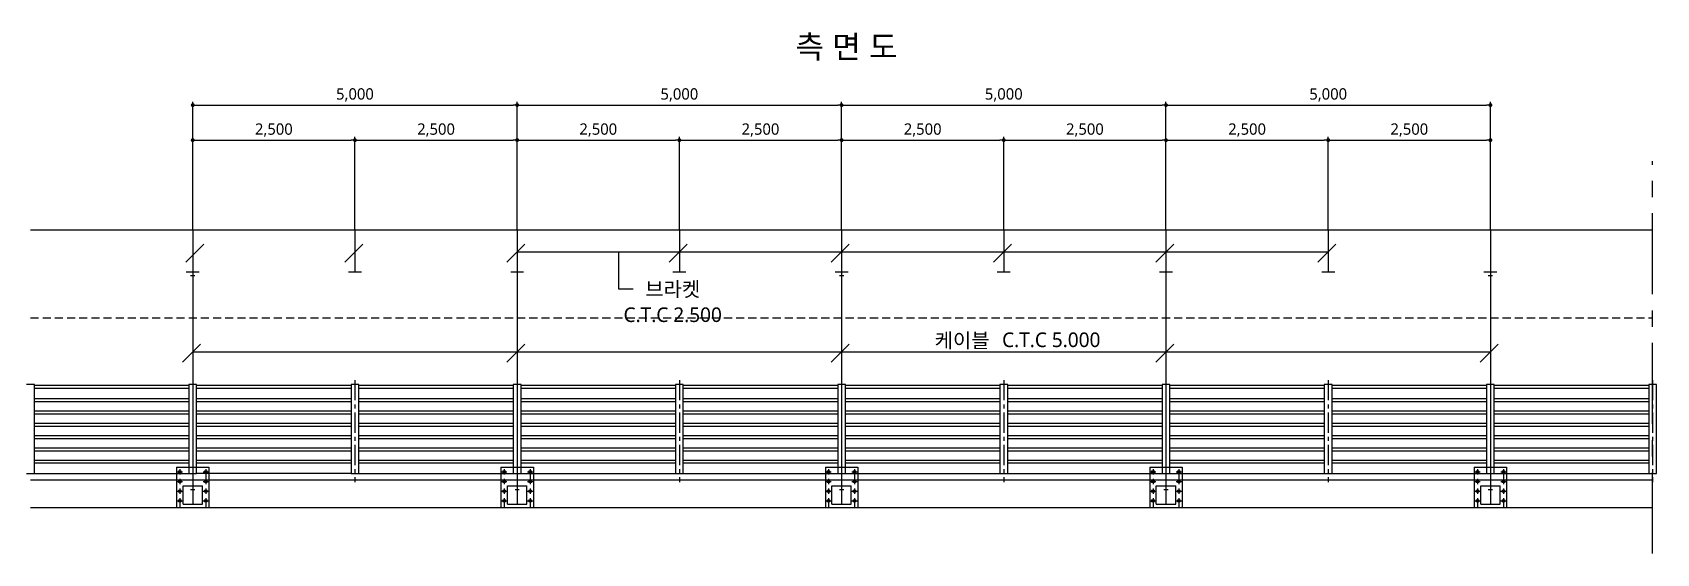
# Model space of a CAD drawing. Header units: metres. Extents: x 185094 to 267743, y 19941 to 53123.
# Drawn here: x 227168 to 252198, y 35280 to 43321 of the extents above; entities that cross this region are included whole.
import ezdxf
from ezdxf.enums import TextEntityAlignment as Align

# ---------------------------------------------------------------- set-up
doc = ezdxf.new("R2010")
doc.units = ezdxf.units.M
doc.header["$LTSCALE"] = 500
doc.linetypes.add('CENTER', pattern=[2, 1.25, -0.25, 0.25, -0.25])
doc.linetypes.add('HIDDEN', pattern=[0.375, 0.25, -0.125])
doc.layers.get('Defpoints').update_dxf_attribs({"color": 150})
for name, color, linetype in [('CS-DIML', 1, 'Continuous'), ('CS-LIN3', 2, 'Continuous'), ('CS-STEL-MAJR', 3, 'Continuous'), ('CS-STEL-MINR', 2, 'HIDDEN'), ('CZ-TEX1', 6, 'Continuous'), ('CZ-TEX2', 7, 'Continuous'), ('DEFAULT', 7, 'Continuous')]:
    doc.layers.add(name, color=color, linetype=linetype)
doc.styles.add('CZ-TEXT1', font='H2GTRE_0.TTF')
doc.styles.add('CZ-TEXT2', font='malgun_0.ttf')
doc.dimstyles.new('일반도면_100', dxfattribs={"dimscale": 120, "dimtxt": 3.5, "dimasz": 1.2, "dimexe": 1, "dimexo": 0, "dimgap": 1, "dimtad": 1, "dimdec": 0, "dimzin": 0, "dimlunit": 6, "dimtxsty": 'CZ-TEXT2', "dimblk1": 'DOT', "dimblk2": 'DOT', "dimsah": 1, "dimcen": 0.09, "dimclrd": 1, "dimclre": 1, "dimclrt": 7, "dimadec": 0, "dimazin": 0, "dimtfac": 0.072, "dimtdec": 0, "dimtix": 1, "dimtmove": 2, "dimatfit": 2, "dimldrblk": 'DOT', "dimfxl": 0, "dimtolj": 1, "dimtzin": 0, "dimarcsym": 0})

# ---------------------------------------------------------------- blocks, each defined once
blk = doc.blocks.new('_Dot')
at = {"color": 0, "linetype": 'ByBlock', "lineweight": -2}
blk.add_line((-0.5, 0), (-1, 0), dxfattribs=at)
at = {"color": 0, "linetype": 'ByBlock', "const_width": 0.5}
blk.add_lwpolyline([(-0.25, 0, 1), (0.25, 0, 1)], format="xyb", close=True, dxfattribs=at)
blk = doc.blocks.new('*D242')
at = {"layer": 'CS-DIML', "color": 1, "lineweight": -2, "transparency": 16777216}
for p, q in [((229638, 40274), (229638, 41709)), ((229698, 41659), (232078, 41659)), ((232138, 40274), (232138, 41709))]:
    blk.add_line(p, q, dxfattribs=at)
at = {"layer": 'Defpoints', "color": 0, "transparency": 16777216}
for p in [(232138, 41659), (229638, 40274), (232138, 40274)]:
    blk.add_point(p, dxfattribs=at)
at = {"layer": 'CS-DIML', "color": 1, "lineweight": -2, "transparency": 16777216, "xscale": 59.99999999999995, "yscale": 59.99999999999995, "zscale": 59.99999999999995, "rotation": 180}
blk.add_blockref('_Dot', (229638, 41659), dxfattribs=at)
at = {"layer": 'CS-DIML', "color": 1, "lineweight": -2, "transparency": 16777216, "xscale": 59.99999999999995, "yscale": 59.99999999999995, "zscale": 59.99999999999995}
blk.add_blockref('_Dot', (232138, 41659), dxfattribs=at)
at = {"layer": 'CS-DIML', "color": 7, "transparency": 16777216, "insert": (230888, 41814), "char_height": 175, "attachment_point": 5, "style": 'CZ-TEXT2'}
blk.add_mtext('\\A1;2,500', dxfattribs=at)
blk = doc.blocks.new('*D243')
at = {"layer": 'CS-DIML', "color": 1, "lineweight": -2, "transparency": 16777216}
for p, q in [((229638, 41659), (229638, 42250)), ((229698, 42200), (234578, 42200)), ((234638, 41659), (234638, 42250))]:
    blk.add_line(p, q, dxfattribs=at)
at = {"layer": 'Defpoints', "color": 0, "transparency": 16777216}
for p in [(234638, 42200), (229638, 41659), (234638, 41659)]:
    blk.add_point(p, dxfattribs=at)
at = {"layer": 'CS-DIML', "color": 1, "lineweight": -2, "transparency": 16777216, "xscale": 59.99999999999995, "yscale": 59.99999999999995, "zscale": 59.99999999999995, "rotation": 180}
blk.add_blockref('_Dot', (229638, 42200), dxfattribs=at)
at = {"layer": 'CS-DIML', "color": 1, "lineweight": -2, "transparency": 16777216, "xscale": 59.99999999999995, "yscale": 59.99999999999995, "zscale": 59.99999999999995}
blk.add_blockref('_Dot', (234638, 42200), dxfattribs=at)
at = {"layer": 'CS-DIML', "color": 7, "transparency": 16777216, "insert": (232138, 42356), "char_height": 175, "attachment_point": 5, "style": 'CZ-TEXT2'}
blk.add_mtext('\\A1;5,000', dxfattribs=at)
blk = doc.blocks.new('*D246')
at = {"layer": 'CS-DIML', "color": 1, "lineweight": -2, "transparency": 16777216}
for p, q in [((232138, 40274), (232138, 41709)), ((232198, 41659), (234578, 41659)), ((234638, 40274), (234638, 41709))]:
    blk.add_line(p, q, dxfattribs=at)
at = {"layer": 'Defpoints', "color": 0, "transparency": 16777216}
for p in [(234638, 41659), (232138, 40274), (234638, 40274)]:
    blk.add_point(p, dxfattribs=at)
at = {"layer": 'CS-DIML', "color": 1, "lineweight": -2, "transparency": 16777216, "xscale": 59.99999999999995, "yscale": 59.99999999999995, "zscale": 59.99999999999995, "rotation": 180}
blk.add_blockref('_Dot', (232138, 41659), dxfattribs=at)
at = {"layer": 'CS-DIML', "color": 1, "lineweight": -2, "transparency": 16777216, "xscale": 59.99999999999995, "yscale": 59.99999999999995, "zscale": 59.99999999999995}
blk.add_blockref('_Dot', (234638, 41659), dxfattribs=at)
at = {"layer": 'CS-DIML', "color": 7, "transparency": 16777216, "insert": (233388, 41814), "char_height": 175, "attachment_point": 5, "style": 'CZ-TEXT2'}
blk.add_mtext('\\A1;2,500', dxfattribs=at)
blk = doc.blocks.new('*D247')
at = {"layer": 'CS-DIML', "color": 1, "lineweight": -2, "transparency": 16777216}
for p, q in [((234638, 40274), (234638, 41709)), ((234698, 41659), (237078, 41659)), ((237138, 40274), (237138, 41709))]:
    blk.add_line(p, q, dxfattribs=at)
at = {"layer": 'Defpoints', "color": 0, "transparency": 16777216}
for p in [(237138, 41659), (234638, 40274), (237138, 40274)]:
    blk.add_point(p, dxfattribs=at)
at = {"layer": 'CS-DIML', "color": 1, "lineweight": -2, "transparency": 16777216, "xscale": 59.99999999999995, "yscale": 59.99999999999995, "zscale": 59.99999999999995, "rotation": 180}
blk.add_blockref('_Dot', (234638, 41659), dxfattribs=at)
at = {"layer": 'CS-DIML', "color": 1, "lineweight": -2, "transparency": 16777216, "xscale": 59.99999999999995, "yscale": 59.99999999999995, "zscale": 59.99999999999995}
blk.add_blockref('_Dot', (237138, 41659), dxfattribs=at)
at = {"layer": 'CS-DIML', "color": 7, "transparency": 16777216, "insert": (235888, 41814), "char_height": 175, "attachment_point": 5, "style": 'CZ-TEXT2'}
blk.add_mtext('\\A1;2,500', dxfattribs=at)
blk = doc.blocks.new('*D248')
at = {"layer": 'CS-DIML', "color": 1, "lineweight": -2, "transparency": 16777216}
for p, q in [((234638, 41659), (234638, 42250)), ((234698, 42200), (239578, 42200)), ((239638, 41659), (239638, 42250))]:
    blk.add_line(p, q, dxfattribs=at)
at = {"layer": 'Defpoints', "color": 0, "transparency": 16777216}
for p in [(239638, 42200), (234638, 41659), (239638, 41659)]:
    blk.add_point(p, dxfattribs=at)
at = {"layer": 'CS-DIML', "color": 1, "lineweight": -2, "transparency": 16777216, "xscale": 59.99999999999995, "yscale": 59.99999999999995, "zscale": 59.99999999999995, "rotation": 180}
blk.add_blockref('_Dot', (234638, 42200), dxfattribs=at)
at = {"layer": 'CS-DIML', "color": 1, "lineweight": -2, "transparency": 16777216, "xscale": 59.99999999999995, "yscale": 59.99999999999995, "zscale": 59.99999999999995}
blk.add_blockref('_Dot', (239638, 42200), dxfattribs=at)
at = {"layer": 'CS-DIML', "color": 7, "transparency": 16777216, "insert": (237138, 42356), "char_height": 175, "attachment_point": 5, "style": 'CZ-TEXT2'}
blk.add_mtext('\\A1;5,000', dxfattribs=at)
blk = doc.blocks.new('*D249')
at = {"layer": 'CS-DIML', "color": 1, "lineweight": -2, "transparency": 16777216}
for p, q in [((237138, 40274), (237138, 41709)), ((237198, 41659), (239578, 41659)), ((239638, 40274), (239638, 41709))]:
    blk.add_line(p, q, dxfattribs=at)
at = {"layer": 'Defpoints', "color": 0, "transparency": 16777216}
for p in [(239638, 41659), (237138, 40274), (239638, 40274)]:
    blk.add_point(p, dxfattribs=at)
at = {"layer": 'CS-DIML', "color": 1, "lineweight": -2, "transparency": 16777216, "xscale": 59.99999999999995, "yscale": 59.99999999999995, "zscale": 59.99999999999995, "rotation": 180}
blk.add_blockref('_Dot', (237138, 41659), dxfattribs=at)
at = {"layer": 'CS-DIML', "color": 1, "lineweight": -2, "transparency": 16777216, "xscale": 59.99999999999995, "yscale": 59.99999999999995, "zscale": 59.99999999999995}
blk.add_blockref('_Dot', (239638, 41659), dxfattribs=at)
at = {"layer": 'CS-DIML', "color": 7, "transparency": 16777216, "insert": (238388, 41814), "char_height": 175, "attachment_point": 5, "style": 'CZ-TEXT2'}
blk.add_mtext('\\A1;2,500', dxfattribs=at)
blk = doc.blocks.new('*D250')
at = {"layer": 'CS-DIML', "color": 1, "lineweight": -2, "transparency": 16777216}
for p, q in [((239638, 40274), (239638, 41709)), ((239698, 41659), (242078, 41659)), ((242138, 40274), (242138, 41709))]:
    blk.add_line(p, q, dxfattribs=at)
at = {"layer": 'Defpoints', "color": 0, "transparency": 16777216}
for p in [(242138, 41659), (239638, 40274), (242138, 40274)]:
    blk.add_point(p, dxfattribs=at)
at = {"layer": 'CS-DIML', "color": 1, "lineweight": -2, "transparency": 16777216, "xscale": 59.99999999999995, "yscale": 59.99999999999995, "zscale": 59.99999999999995, "rotation": 180}
blk.add_blockref('_Dot', (239638, 41659), dxfattribs=at)
at = {"layer": 'CS-DIML', "color": 1, "lineweight": -2, "transparency": 16777216, "xscale": 59.99999999999995, "yscale": 59.99999999999995, "zscale": 59.99999999999995}
blk.add_blockref('_Dot', (242138, 41659), dxfattribs=at)
at = {"layer": 'CS-DIML', "color": 7, "transparency": 16777216, "insert": (240888, 41814), "char_height": 175, "attachment_point": 5, "style": 'CZ-TEXT2'}
blk.add_mtext('\\A1;2,500', dxfattribs=at)
blk = doc.blocks.new('*D251')
at = {"layer": 'CS-DIML', "color": 1, "lineweight": -2, "transparency": 16777216}
for p, q in [((239638, 41659), (239638, 42250)), ((239698, 42200), (244578, 42200)), ((244638, 41659), (244638, 42250))]:
    blk.add_line(p, q, dxfattribs=at)
at = {"layer": 'Defpoints', "color": 0, "transparency": 16777216}
for p in [(244638, 42200), (239638, 41659), (244638, 41659)]:
    blk.add_point(p, dxfattribs=at)
at = {"layer": 'CS-DIML', "color": 1, "lineweight": -2, "transparency": 16777216, "xscale": 59.99999999999995, "yscale": 59.99999999999995, "zscale": 59.99999999999995, "rotation": 180}
blk.add_blockref('_Dot', (239638, 42200), dxfattribs=at)
at = {"layer": 'CS-DIML', "color": 1, "lineweight": -2, "transparency": 16777216, "xscale": 59.99999999999995, "yscale": 59.99999999999995, "zscale": 59.99999999999995}
blk.add_blockref('_Dot', (244638, 42200), dxfattribs=at)
at = {"layer": 'CS-DIML', "color": 7, "transparency": 16777216, "insert": (242138, 42356), "char_height": 175, "attachment_point": 5, "style": 'CZ-TEXT2'}
blk.add_mtext('\\A1;5,000', dxfattribs=at)
blk = doc.blocks.new('*D252')
at = {"layer": 'CS-DIML', "color": 1, "lineweight": -2, "transparency": 16777216}
for p, q in [((242138, 40274), (242138, 41709)), ((242198, 41659), (244578, 41659)), ((244638, 40274), (244638, 41709))]:
    blk.add_line(p, q, dxfattribs=at)
at = {"layer": 'Defpoints', "color": 0, "transparency": 16777216}
for p in [(244638, 41659), (242138, 40274), (244638, 40274)]:
    blk.add_point(p, dxfattribs=at)
at = {"layer": 'CS-DIML', "color": 1, "lineweight": -2, "transparency": 16777216, "xscale": 59.99999999999995, "yscale": 59.99999999999995, "zscale": 59.99999999999995, "rotation": 180}
blk.add_blockref('_Dot', (242138, 41659), dxfattribs=at)
at = {"layer": 'CS-DIML', "color": 1, "lineweight": -2, "transparency": 16777216, "xscale": 59.99999999999995, "yscale": 59.99999999999995, "zscale": 59.99999999999995}
blk.add_blockref('_Dot', (244638, 41659), dxfattribs=at)
at = {"layer": 'CS-DIML', "color": 7, "transparency": 16777216, "insert": (243388, 41814), "char_height": 175, "attachment_point": 5, "style": 'CZ-TEXT2'}
blk.add_mtext('\\A1;2,500', dxfattribs=at)
blk = doc.blocks.new('*D253')
at = {"layer": 'CS-DIML', "color": 1, "lineweight": -2, "transparency": 16777216}
for p, q in [((244638, 40274), (244638, 41709)), ((244698, 41659), (247078, 41659)), ((247138, 40274), (247138, 41709))]:
    blk.add_line(p, q, dxfattribs=at)
at = {"layer": 'Defpoints', "color": 0, "transparency": 16777216}
for p in [(247138, 41659), (244638, 40274), (247138, 40274)]:
    blk.add_point(p, dxfattribs=at)
at = {"layer": 'CS-DIML', "color": 1, "lineweight": -2, "transparency": 16777216, "xscale": 59.99999999999995, "yscale": 59.99999999999995, "zscale": 59.99999999999995, "rotation": 180}
blk.add_blockref('_Dot', (244638, 41659), dxfattribs=at)
at = {"layer": 'CS-DIML', "color": 1, "lineweight": -2, "transparency": 16777216, "xscale": 59.99999999999995, "yscale": 59.99999999999995, "zscale": 59.99999999999995}
blk.add_blockref('_Dot', (247138, 41659), dxfattribs=at)
at = {"layer": 'CS-DIML', "color": 7, "transparency": 16777216, "insert": (245888, 41814), "char_height": 175, "attachment_point": 5, "style": 'CZ-TEXT2'}
blk.add_mtext('\\A1;2,500', dxfattribs=at)
blk = doc.blocks.new('*D254')
at = {"layer": 'CS-DIML', "color": 1, "lineweight": -2, "transparency": 16777216}
for p, q in [((244638, 41659), (244638, 42250)), ((244698, 42200), (249578, 42200)), ((249638, 41659), (249638, 42250))]:
    blk.add_line(p, q, dxfattribs=at)
at = {"layer": 'Defpoints', "color": 0, "transparency": 16777216}
for p in [(249638, 42200), (244638, 41659), (249638, 41659)]:
    blk.add_point(p, dxfattribs=at)
at = {"layer": 'CS-DIML', "color": 1, "lineweight": -2, "transparency": 16777216, "xscale": 59.99999999999995, "yscale": 59.99999999999995, "zscale": 59.99999999999995, "rotation": 180}
blk.add_blockref('_Dot', (244638, 42200), dxfattribs=at)
at = {"layer": 'CS-DIML', "color": 1, "lineweight": -2, "transparency": 16777216, "xscale": 59.99999999999995, "yscale": 59.99999999999995, "zscale": 59.99999999999995}
blk.add_blockref('_Dot', (249638, 42200), dxfattribs=at)
at = {"layer": 'CS-DIML', "color": 7, "transparency": 16777216, "insert": (247138, 42356), "char_height": 175, "attachment_point": 5, "style": 'CZ-TEXT2'}
blk.add_mtext('\\A1;5,000', dxfattribs=at)
blk = doc.blocks.new('*D255')
at = {"layer": 'CS-DIML', "color": 1, "lineweight": -2, "transparency": 16777216}
for p, q in [((247138, 40274), (247138, 41709)), ((247198, 41659), (249578, 41659)), ((249638, 40274), (249638, 41709))]:
    blk.add_line(p, q, dxfattribs=at)
at = {"layer": 'Defpoints', "color": 0, "transparency": 16777216}
for p in [(249638, 41659), (247138, 40274), (249638, 40274)]:
    blk.add_point(p, dxfattribs=at)
at = {"layer": 'CS-DIML', "color": 1, "lineweight": -2, "transparency": 16777216, "xscale": 59.99999999999995, "yscale": 59.99999999999995, "zscale": 59.99999999999995, "rotation": 180}
blk.add_blockref('_Dot', (247138, 41659), dxfattribs=at)
at = {"layer": 'CS-DIML', "color": 1, "lineweight": -2, "transparency": 16777216, "xscale": 59.99999999999995, "yscale": 59.99999999999995, "zscale": 59.99999999999995}
blk.add_blockref('_Dot', (249638, 41659), dxfattribs=at)
at = {"layer": 'CS-DIML', "color": 7, "transparency": 16777216, "insert": (248388, 41814), "char_height": 175, "attachment_point": 5, "style": 'CZ-TEXT2'}
blk.add_mtext('\\A1;2,500', dxfattribs=at)

msp = doc.modelspace()

# ---------------------------------------------------------------- linework, layer by layer
at = {"color": 1, "linetype": 'CENTER', "ltscale": 2}
for p, q in [((252138.1747, 35280.1628), (252138.1747, 41333.6547)), ((229529.6959, 39776.7248), (229806.7848, 40053.8137)), ((231979.9949, 39776.7248), (232257.0838, 40053.8137)), ((234479.9949, 39776.7248), (234757.0838, 40053.8137)), ((236979.9949, 39776.7248), (237257.0838, 40053.8137)), ((239479.9949, 39776.7248), (239757.0838, 40053.8137)), ((241979.9949, 39776.7248), (242257.0838, 40053.8137)), ((244479.9949, 39776.7248), (244757.0838, 40053.8137)), ((246979.9949, 39776.7248), (247257.0838, 40053.8137)), ((229605.7467, 39569.4574), (229670.6027, 39569.4574)), ((239605.7467, 39569.4574), (239670.6027, 39569.4574)), ((249605.7467, 39569.4574), (249670.6027, 39569.4574)), ((229479.9949, 38232.101), (229757.0838, 38509.1899)), ((234479.9949, 38232.101), (234757.0838, 38509.1899)), ((239479.9949, 38232.101), (239757.0838, 38509.1899)), ((244479.9949, 38232.101), (244757.0838, 38509.1899)), ((249479.9949, 38232.101), (249757.0838, 38509.1899)), ((229438.1747, 36583.6309), (229438.1747, 36499.9127)), ((229838.1747, 36583.6309), (229838.1747, 36349.9127)), ((234438.1747, 36583.6309), (234438.1747, 36499.9127)), ((234838.1747, 36583.6309), (234838.1747, 36349.9127)), ((239438.1747, 36583.6309), (239438.1747, 36499.9127)), ((239838.1747, 36583.6309), (239838.1747, 36349.9127)), ((244438.1747, 36583.6309), (244438.1747, 36499.9127)), ((244838.1747, 36583.6309), (244838.1747, 36349.9127)), ((249438.1747, 36583.6309), (249438.1747, 36499.9127)), ((249838.1747, 36583.6309), (249838.1747, 36349.9127)), ((229396.3156, 36541.7718), (229480.0338, 36541.7718)), ((229396.3156, 36391.7718), (229480.0338, 36391.7718)), ((229438.1747, 36433.6309), (229438.1747, 36349.9127)), ((229796.3156, 36541.7718), (229880.0338, 36541.7718)), ((229796.3156, 36391.7718), (229880.0338, 36391.7718)), ((234396.3156, 36541.7718), (234480.0338, 36541.7718)), ((234396.3156, 36391.7718), (234480.0338, 36391.7718)), ((234438.1747, 36433.6309), (234438.1747, 36349.9127)), ((234796.3156, 36541.7718), (234880.0338, 36541.7718)), ((234796.3156, 36391.7718), (234880.0338, 36391.7718)), ((239396.3156, 36541.7718), (239480.0338, 36541.7718)), ((239396.3156, 36391.7718), (239480.0338, 36391.7718)), ((239438.1747, 36433.6309), (239438.1747, 36349.9127)), ((239796.3156, 36541.7718), (239880.0338, 36541.7718)), ((239796.3156, 36391.7718), (239880.0338, 36391.7718)), ((244396.3156, 36541.7718), (244480.0338, 36541.7718)), ((244396.3156, 36391.7718), (244480.0338, 36391.7718)), ((244438.1747, 36433.6309), (244438.1747, 36349.9127)), ((244796.3156, 36541.7718), (244880.0338, 36541.7718)), ((244796.3156, 36391.7718), (244880.0338, 36391.7718)), ((249396.3156, 36541.7718), (249480.0338, 36541.7718)), ((249396.3156, 36391.7718), (249480.0338, 36391.7718)), ((249438.1747, 36433.6309), (249438.1747, 36349.9127)), ((249796.3156, 36541.7718), (249880.0338, 36541.7718)), ((249796.3156, 36391.7718), (249880.0338, 36391.7718)), ((229396.3156, 36241.7718), (229480.0338, 36241.7718)), ((229396.3156, 36094.8968), (229480.0338, 36094.8968)), ((229438.1747, 36283.6309), (229438.1747, 36199.9127)), ((229438.1747, 36136.7559), (229438.1747, 35992.6147)), ((229605.7467, 36266.6165), (229670.6027, 36266.6165)), ((229796.3156, 36241.7718), (229880.0338, 36241.7718)), ((229796.3156, 36094.8968), (229880.0338, 36094.8968)), ((229838.1747, 36283.6309), (229838.1747, 36199.9127)), ((229838.1747, 36136.7559), (229838.1747, 35992.6147)), ((234396.3156, 36241.7718), (234480.0338, 36241.7718)), ((234396.3156, 36094.8968), (234480.0338, 36094.8968)), ((234438.1747, 36283.6309), (234438.1747, 36199.9127)), ((234438.1747, 36136.7559), (234438.1747, 35992.6147)), ((234605.7467, 36266.6165), (234670.6027, 36266.6165)), ((234796.3156, 36241.7718), (234880.0338, 36241.7718)), ((234796.3156, 36094.8968), (234880.0338, 36094.8968)), ((234838.1747, 36283.6309), (234838.1747, 36199.9127)), ((234838.1747, 36136.7559), (234838.1747, 35992.6147)), ((239396.3156, 36241.7718), (239480.0338, 36241.7718)), ((239396.3156, 36094.8968), (239480.0338, 36094.8968)), ((239438.1747, 36283.6309), (239438.1747, 36199.9127)), ((239438.1747, 36136.7559), (239438.1747, 35992.6147)), ((239605.7467, 36266.6165), (239670.6027, 36266.6165)), ((239796.3156, 36241.7718), (239880.0338, 36241.7718)), ((239796.3156, 36094.8968), (239880.0338, 36094.8968)), ((239838.1747, 36283.6309), (239838.1747, 36199.9127)), ((239838.1747, 36136.7559), (239838.1747, 35992.6147)), ((244396.3156, 36241.7718), (244480.0338, 36241.7718)), ((244396.3156, 36094.8968), (244480.0338, 36094.8968)), ((244438.1747, 36283.6309), (244438.1747, 36199.9127)), ((244438.1747, 36136.7559), (244438.1747, 35992.6147)), ((244605.7467, 36266.6165), (244670.6027, 36266.6165)), ((244796.3156, 36241.7718), (244880.0338, 36241.7718)), ((244796.3156, 36094.8968), (244880.0338, 36094.8968)), ((244838.1747, 36283.6309), (244838.1747, 36199.9127)), ((244838.1747, 36136.7559), (244838.1747, 35992.6147)), ((249396.3156, 36241.7718), (249480.0338, 36241.7718)), ((249396.3156, 36094.8968), (249480.0338, 36094.8968)), ((249438.1747, 36283.6309), (249438.1747, 36199.9127)), ((249438.1747, 36136.7559), (249438.1747, 35992.6147)), ((249605.7467, 36266.6165), (249670.6027, 36266.6165)), ((249796.3156, 36241.7718), (249880.0338, 36241.7718)), ((249796.3156, 36094.8968), (249880.0338, 36094.8968)), ((249838.1747, 36283.6309), (249838.1747, 36199.9127)), ((249838.1747, 36136.7559), (249838.1747, 35992.6147))]:
    msp.add_line(p, q, dxfattribs=at)
for p, q in [((234638.1747, 39934.9046), (247138.1747, 39934.9046)), ((236202.2686, 39934.9046), (236202.2686, 39362.4459)), ((236202.2686, 39362.4459), (236424.832, 39362.4459)), ((229638.1747, 38390.2808), (249638.1747, 38390.2808)), ((227198.1747, 37889.469), (227078.1747, 37889.469)), ((227198.1747, 36517.469), (227198.1747, 37889.469)), ((229698.1747, 37889.469), (229578.1747, 37889.469)), ((229578.1747, 37889.469), (229578.1747, 36517.469)), ((229698.1747, 36517.469), (229698.1747, 37889.469)), ((232198.1747, 37889.469), (232078.1747, 37889.469)), ((232078.1747, 37889.469), (232078.1747, 36517.469)), ((232198.1747, 36517.469), (232198.1747, 37889.469)), ((234698.1747, 37889.469), (234578.1747, 37889.469)), ((234578.1747, 37889.469), (234578.1747, 36517.469)), ((234698.1747, 36517.469), (234698.1747, 37889.469)), ((237198.1747, 37889.469), (237078.1747, 37889.469)), ((237078.1747, 37889.469), (237078.1747, 36517.469)), ((237198.1747, 36517.469), (237198.1747, 37889.469)), ((239698.1747, 37889.469), (239578.1747, 37889.469)), ((239578.1747, 37889.469), (239578.1747, 36517.469)), ((239698.1747, 36517.469), (239698.1747, 37889.469)), ((242198.1747, 37889.469), (242078.1747, 37889.469)), ((242078.1747, 37889.469), (242078.1747, 36517.469)), ((242198.1747, 36517.469), (242198.1747, 37889.469)), ((244698.1747, 37889.469), (244578.1747, 37889.469)), ((244578.1747, 37889.469), (244578.1747, 36517.469)), ((244698.1747, 36517.469), (244698.1747, 37889.469)), ((247198.1747, 37889.469), (247078.1747, 37889.469)), ((247078.1747, 37889.469), (247078.1747, 36517.469)), ((247198.1747, 36517.469), (247198.1747, 37889.469)), ((249698.1747, 37889.469), (249578.1747, 37889.469)), ((249578.1747, 37889.469), (249578.1747, 36517.469)), ((249698.1747, 36517.469), (249698.1747, 37889.469)), ((252198.1747, 37889.469), (252078.1747, 37889.469)), ((252078.1747, 37889.469), (252078.1747, 36517.469)), ((252198.1747, 36517.469), (252198.1747, 37889.469)), ((229388.1747, 36614.4586), (229888.1747, 36614.4586)), ((234388.1747, 36614.4586), (234888.1747, 36614.4586)), ((239388.1747, 36614.4586), (239888.1747, 36614.4586)), ((244388.1747, 36614.4586), (244888.1747, 36614.4586)), ((249388.1747, 36614.4586), (249888.1747, 36614.4586)), ((227078.1747, 36517.469), (227198.1747, 36517.469)), ((229488.1747, 36041.6165), (229488.1747, 36326.6165)), ((229488.1747, 36326.6165), (229788.1747, 36326.6165)), ((229578.1747, 36517.469), (229698.1747, 36517.469)), ((229788.1747, 36041.6165), (229788.1747, 36326.6165)), ((232078.1747, 36517.469), (232198.1747, 36517.469)), ((234488.1747, 36041.6165), (234488.1747, 36326.6165)), ((234488.1747, 36326.6165), (234788.1747, 36326.6165)), ((234578.1747, 36517.469), (234698.1747, 36517.469)), ((234788.1747, 36041.6165), (234788.1747, 36326.6165)), ((237078.1747, 36517.469), (237198.1747, 36517.469)), ((239488.1747, 36041.6165), (239488.1747, 36326.6165)), ((239488.1747, 36326.6165), (239788.1747, 36326.6165)), ((239578.1747, 36517.469), (239698.1747, 36517.469)), ((239788.1747, 36041.6165), (239788.1747, 36326.6165)), ((242078.1747, 36517.469), (242198.1747, 36517.469)), ((244488.1747, 36041.6165), (244488.1747, 36326.6165)), ((244488.1747, 36326.6165), (244788.1747, 36326.6165)), ((244578.1747, 36517.469), (244698.1747, 36517.469)), ((244788.1747, 36041.6165), (244788.1747, 36326.6165)), ((247078.1747, 36517.469), (247198.1747, 36517.469)), ((249488.1747, 36041.6165), (249488.1747, 36326.6165)), ((249488.1747, 36326.6165), (249788.1747, 36326.6165)), ((249578.1747, 36517.469), (249698.1747, 36517.469)), ((249788.1747, 36041.6165), (249788.1747, 36326.6165)), ((252078.1747, 36517.469), (252198.1747, 36517.469)), ((229488.1747, 36041.6165), (229788.1747, 36041.6165)), ((234488.1747, 36041.6165), (234788.1747, 36041.6165)), ((239488.1747, 36041.6165), (239788.1747, 36041.6165)), ((244488.1747, 36041.6165), (244788.1747, 36041.6165)), ((249488.1747, 36041.6165), (249788.1747, 36041.6165))]:
    msp.add_line(p, q)
at = {"color": 1, "linetype": 'CENTER', "ltscale": 0.5}
for p, q in [((229638.1747, 37957.4973), (229638.1747, 36379.6432)), ((232138.1747, 37957.4973), (232138.1747, 36379.6432)), ((234638.1747, 37957.4973), (234638.1747, 36379.6432)), ((237138.1747, 37957.4973), (237138.1747, 36379.6432)), ((239638.1747, 37957.4973), (239638.1747, 36379.6432)), ((242138.1747, 37957.4973), (242138.1747, 36379.6432)), ((244638.1747, 37957.4973), (244638.1747, 36379.6432)), ((247138.1747, 37957.4973), (247138.1747, 36379.6432)), ((249638.1747, 37957.4973), (249638.1747, 36379.6432)), ((252138.1747, 37957.4973), (252138.1747, 36379.6432))]:
    msp.add_line(p, q, dxfattribs=at)
for centre in [(229438.1747, 36541.7718), (229838.1747, 36541.7718), (234438.1747, 36541.7718), (234838.1747, 36541.7718), (239438.1747, 36541.7718), (239838.1747, 36541.7718), (244438.1747, 36541.7718), (244838.1747, 36541.7718), (249438.1747, 36541.7718), (249838.1747, 36541.7718), (229438.1747, 36391.7718), (229838.1747, 36391.7718), (234438.1747, 36391.7718), (234838.1747, 36391.7718), (239438.1747, 36391.7718), (239838.1747, 36391.7718), (244438.1747, 36391.7718), (244838.1747, 36391.7718), (249438.1747, 36391.7718), (249838.1747, 36391.7718), (229438.1747, 36241.7718), (229438.1747, 36094.8968), (229838.1747, 36241.7718), (229838.1747, 36094.8968), (234438.1747, 36241.7718), (234438.1747, 36094.8968), (234838.1747, 36241.7718), (234838.1747, 36094.8968), (239438.1747, 36241.7718), (239438.1747, 36094.8968), (239838.1747, 36241.7718), (239838.1747, 36094.8968), (244438.1747, 36241.7718), (244438.1747, 36094.8968), (244838.1747, 36241.7718), (244838.1747, 36094.8968), (249438.1747, 36241.7718), (249438.1747, 36094.8968), (249838.1747, 36241.7718), (249838.1747, 36094.8968)]:
    msp.add_circle(centre, 20.9056)
at = {"layer": 'CS-LIN3'}
for p, q in [((229638.1747, 39625.2407), (229638.1747, 36041.6165)), ((234638.1747, 39625.2407), (234638.1747, 36041.6165)), ((239638.1747, 39625.2407), (239638.1747, 36041.6165)), ((244638.1747, 39625.2407), (244638.1747, 36041.6165)), ((249638.1747, 39625.2407), (249638.1747, 36041.6165)), ((229388.1747, 36614.4586), (229388.1747, 35992.6147)), ((229888.1747, 36614.4586), (229888.1747, 35992.6147)), ((234388.1747, 36614.4586), (234388.1747, 35992.6147)), ((234888.1747, 36614.4586), (234888.1747, 35992.6147)), ((239388.1747, 36614.4586), (239388.1747, 35992.6147)), ((239888.1747, 36614.4586), (239888.1747, 35992.6147)), ((244388.1747, 36614.4586), (244388.1747, 35992.6147)), ((244888.1747, 36614.4586), (244888.1747, 35992.6147)), ((249388.1747, 36614.4586), (249388.1747, 35992.6147)), ((249888.1747, 36614.4586), (249888.1747, 35992.6147)), ((227138.1747, 36417.4715), (252138.1747, 36417.4715))]:
    msp.add_line(p, q, dxfattribs=at)
at = {"layer": 'CS-STEL-MAJR'}
for p, q in [((227138.1747, 40274.1447), (252138.1747, 40274.1447)), ((229638.1747, 40274.1447), (229638.1747, 39625.2407)), ((232138.1747, 40274.1447), (232138.1747, 39625.2407)), ((234638.1747, 40274.1447), (234638.1747, 39625.2407)), ((237138.1747, 40274.1447), (237138.1747, 39625.2407)), ((239638.1747, 40274.1447), (239638.1747, 39625.2407)), ((242138.1747, 40274.1447), (242138.1747, 39625.2407)), ((244638.1747, 40274.1447), (244638.1747, 39625.2407)), ((247138.1747, 40274.1447), (247138.1747, 39625.2407)), ((249638.1747, 40274.1447), (249638.1747, 39625.2407)), ((229538.1747, 39625.2407), (229738.1747, 39625.2407)), ((232038.1747, 39625.2407), (232238.1747, 39625.2407)), ((234538.1747, 39625.2407), (234738.1747, 39625.2407)), ((237038.1747, 39625.2407), (237238.1747, 39625.2407)), ((239538.1747, 39625.2407), (239738.1747, 39625.2407)), ((242038.1747, 39625.2407), (242238.1747, 39625.2407)), ((244538.1747, 39625.2407), (244738.1747, 39625.2407)), ((247038.1747, 39625.2407), (247238.1747, 39625.2407)), ((249538.1747, 39625.2407), (249738.1747, 39625.2407)), ((227138.1747, 35992.6147), (252138.1747, 35992.6147))]:
    msp.add_line(p, q, dxfattribs=at)
at = {"layer": 'CS-STEL-MINR'}
msp.add_line((227138.1747, 38915.3853), (252138.1747, 38915.3853), dxfattribs=at)
at = {"layer": 'DEFAULT'}
for p, q in [((227198.1747, 37877.469), (229578.1747, 37877.469)), ((229578.1747, 37827.469), (227198.1747, 37827.469)), ((229698.1747, 37877.469), (232078.1747, 37877.469)), ((232078.1747, 37827.469), (229698.1747, 37827.469)), ((232198.1747, 37877.469), (234578.1747, 37877.469)), ((234578.1747, 37827.469), (232198.1747, 37827.469)), ((234698.1747, 37877.469), (237078.1747, 37877.469)), ((237078.1747, 37827.469), (234698.1747, 37827.469)), ((237198.1747, 37877.469), (239578.1747, 37877.469)), ((239578.1747, 37827.469), (237198.1747, 37827.469)), ((239698.1747, 37877.469), (242078.1747, 37877.469)), ((242078.1747, 37827.469), (239698.1747, 37827.469)), ((242198.1747, 37877.469), (244578.1747, 37877.469)), ((244578.1747, 37827.469), (242198.1747, 37827.469)), ((244698.1747, 37877.469), (247078.1747, 37877.469)), ((247078.1747, 37827.469), (244698.1747, 37827.469)), ((247198.1747, 37877.469), (249578.1747, 37877.469)), ((249578.1747, 37827.469), (247198.1747, 37827.469)), ((249698.1747, 37877.469), (252078.1747, 37877.469)), ((252078.1747, 37827.469), (249698.1747, 37827.469)), ((229578.1747, 37667.469), (227198.1747, 37667.469)), ((227198.1747, 37627.469), (229578.1747, 37627.469)), ((232078.1747, 37667.469), (229698.1747, 37667.469)), ((229698.1747, 37627.469), (232078.1747, 37627.469)), ((234578.1747, 37667.469), (232198.1747, 37667.469)), ((232198.1747, 37627.469), (234578.1747, 37627.469)), ((237078.1747, 37667.469), (234698.1747, 37667.469)), ((234698.1747, 37627.469), (237078.1747, 37627.469)), ((239578.1747, 37667.469), (237198.1747, 37667.469)), ((237198.1747, 37627.469), (239578.1747, 37627.469)), ((242078.1747, 37667.469), (239698.1747, 37667.469)), ((239698.1747, 37627.469), (242078.1747, 37627.469)), ((244578.1747, 37667.469), (242198.1747, 37667.469)), ((242198.1747, 37627.469), (244578.1747, 37627.469)), ((247078.1747, 37667.469), (244698.1747, 37667.469)), ((244698.1747, 37627.469), (247078.1747, 37627.469)), ((249578.1747, 37667.469), (247198.1747, 37667.469)), ((247198.1747, 37627.469), (249578.1747, 37627.469)), ((252078.1747, 37667.469), (249698.1747, 37667.469)), ((249698.1747, 37627.469), (252078.1747, 37627.469)), ((229578.1747, 37477.469), (227198.1747, 37477.469)), ((227198.1747, 37437.469), (229578.1747, 37437.469)), ((232078.1747, 37477.469), (229698.1747, 37477.469)), ((229698.1747, 37437.469), (232078.1747, 37437.469)), ((234578.1747, 37477.469), (232198.1747, 37477.469)), ((232198.1747, 37437.469), (234578.1747, 37437.469)), ((237078.1747, 37477.469), (234698.1747, 37477.469)), ((234698.1747, 37437.469), (237078.1747, 37437.469)), ((239578.1747, 37477.469), (237198.1747, 37477.469)), ((237198.1747, 37437.469), (239578.1747, 37437.469)), ((242078.1747, 37477.469), (239698.1747, 37477.469)), ((239698.1747, 37437.469), (242078.1747, 37437.469)), ((244578.1747, 37477.469), (242198.1747, 37477.469)), ((242198.1747, 37437.469), (244578.1747, 37437.469)), ((247078.1747, 37477.469), (244698.1747, 37477.469)), ((244698.1747, 37437.469), (247078.1747, 37437.469)), ((249578.1747, 37477.469), (247198.1747, 37477.469)), ((247198.1747, 37437.469), (249578.1747, 37437.469)), ((252078.1747, 37477.469), (249698.1747, 37477.469)), ((249698.1747, 37437.469), (252078.1747, 37437.469)), ((229578.1747, 37287.469), (227198.1747, 37287.469)), ((227198.1747, 37247.469), (229578.1747, 37247.469)), ((229578.1747, 37097.469), (227198.1747, 37097.469)), ((227198.1747, 37057.469), (229578.1747, 37057.469)), ((232078.1747, 37287.469), (229698.1747, 37287.469)), ((229698.1747, 37247.469), (232078.1747, 37247.469)), ((232078.1747, 37097.469), (229698.1747, 37097.469)), ((229698.1747, 37057.469), (232078.1747, 37057.469)), ((234578.1747, 37287.469), (232198.1747, 37287.469)), ((232198.1747, 37247.469), (234578.1747, 37247.469)), ((234578.1747, 37097.469), (232198.1747, 37097.469)), ((232198.1747, 37057.469), (234578.1747, 37057.469)), ((237078.1747, 37287.469), (234698.1747, 37287.469)), ((234698.1747, 37247.469), (237078.1747, 37247.469)), ((237078.1747, 37097.469), (234698.1747, 37097.469)), ((234698.1747, 37057.469), (237078.1747, 37057.469)), ((239578.1747, 37287.469), (237198.1747, 37287.469)), ((237198.1747, 37247.469), (239578.1747, 37247.469)), ((239578.1747, 37097.469), (237198.1747, 37097.469)), ((237198.1747, 37057.469), (239578.1747, 37057.469)), ((242078.1747, 37287.469), (239698.1747, 37287.469)), ((239698.1747, 37247.469), (242078.1747, 37247.469)), ((242078.1747, 37097.469), (239698.1747, 37097.469)), ((239698.1747, 37057.469), (242078.1747, 37057.469)), ((244578.1747, 37287.469), (242198.1747, 37287.469)), ((242198.1747, 37247.469), (244578.1747, 37247.469)), ((244578.1747, 37097.469), (242198.1747, 37097.469)), ((242198.1747, 37057.469), (244578.1747, 37057.469)), ((247078.1747, 37287.469), (244698.1747, 37287.469)), ((244698.1747, 37247.469), (247078.1747, 37247.469)), ((247078.1747, 37097.469), (244698.1747, 37097.469)), ((244698.1747, 37057.469), (247078.1747, 37057.469)), ((249578.1747, 37287.469), (247198.1747, 37287.469)), ((247198.1747, 37247.469), (249578.1747, 37247.469)), ((249578.1747, 37097.469), (247198.1747, 37097.469)), ((247198.1747, 37057.469), (249578.1747, 37057.469)), ((252078.1747, 37287.469), (249698.1747, 37287.469)), ((249698.1747, 37247.469), (252078.1747, 37247.469)), ((252078.1747, 37097.469), (249698.1747, 37097.469)), ((249698.1747, 37057.469), (252078.1747, 37057.469)), ((229578.1747, 36907.469), (227198.1747, 36907.469)), ((227198.1747, 36867.469), (229578.1747, 36867.469)), ((232078.1747, 36907.469), (229698.1747, 36907.469)), ((229698.1747, 36867.469), (232078.1747, 36867.469)), ((234578.1747, 36907.469), (232198.1747, 36907.469)), ((232198.1747, 36867.469), (234578.1747, 36867.469)), ((237078.1747, 36907.469), (234698.1747, 36907.469)), ((234698.1747, 36867.469), (237078.1747, 36867.469)), ((239578.1747, 36907.469), (237198.1747, 36907.469)), ((237198.1747, 36867.469), (239578.1747, 36867.469)), ((242078.1747, 36907.469), (239698.1747, 36907.469)), ((239698.1747, 36867.469), (242078.1747, 36867.469)), ((244578.1747, 36907.469), (242198.1747, 36907.469)), ((242198.1747, 36867.469), (244578.1747, 36867.469)), ((247078.1747, 36907.469), (244698.1747, 36907.469)), ((244698.1747, 36867.469), (247078.1747, 36867.469)), ((249578.1747, 36907.469), (247198.1747, 36907.469)), ((247198.1747, 36867.469), (249578.1747, 36867.469)), ((252078.1747, 36907.469), (249698.1747, 36907.469)), ((249698.1747, 36867.469), (252078.1747, 36867.469)), ((229578.1747, 36717.469), (227198.1747, 36717.469)), ((227198.1747, 36677.469), (229578.1747, 36677.469)), ((232078.1747, 36717.469), (229698.1747, 36717.469)), ((229698.1747, 36677.469), (232078.1747, 36677.469)), ((234578.1747, 36717.469), (232198.1747, 36717.469)), ((232198.1747, 36677.469), (234578.1747, 36677.469)), ((237078.1747, 36717.469), (234698.1747, 36717.469)), ((234698.1747, 36677.469), (237078.1747, 36677.469)), ((239578.1747, 36717.469), (237198.1747, 36717.469)), ((237198.1747, 36677.469), (239578.1747, 36677.469)), ((242078.1747, 36717.469), (239698.1747, 36717.469)), ((239698.1747, 36677.469), (242078.1747, 36677.469)), ((244578.1747, 36717.469), (242198.1747, 36717.469)), ((242198.1747, 36677.469), (244578.1747, 36677.469)), ((247078.1747, 36717.469), (244698.1747, 36717.469)), ((244698.1747, 36677.469), (247078.1747, 36677.469)), ((249578.1747, 36717.469), (247198.1747, 36717.469)), ((247198.1747, 36677.469), (249578.1747, 36677.469)), ((252078.1747, 36717.469), (249698.1747, 36717.469)), ((249698.1747, 36677.469), (252078.1747, 36677.469)), ((227198.1747, 36517.469), (229578.1747, 36517.469)), ((232078.1747, 36517.469), (229698.1747, 36517.469)), ((232198.1747, 36517.469), (234578.1747, 36517.469)), ((234698.1747, 36517.469), (237078.1747, 36517.469)), ((237198.1747, 36517.469), (239578.1747, 36517.469)), ((239698.1747, 36517.469), (242078.1747, 36517.469)), ((242198.1747, 36517.469), (244578.1747, 36517.469)), ((244698.1747, 36517.469), (247078.1747, 36517.469)), ((247198.1747, 36517.469), (249578.1747, 36517.469)), ((249698.1747, 36517.469), (252078.1747, 36517.469))]:
    msp.add_line(p, q, dxfattribs=at)

# ---------------------------------------------------------------- texts
at = {"layer": 'CZ-TEX1', "style": 'CZ-TEXT1'}
msp.add_text('측 면 도', height=350, dxfattribs=at).set_placement((239713.8735, 43099.7401), align=Align.MIDDLE_CENTER)
at = {"layer": 'CZ-TEX2', "style": 'CZ-TEXT2'}
for s, p in [('브라켓', (237035.2229, 39357.7252)), ('C.T.C 2.500', (237035.2229, 38965.3412)), ('케이블', (241495.8197, 38567.3466)), ('C.T.C 5.000', (242869.6752, 38578.6524))]:
    msp.add_text(s, height=225, dxfattribs=at).set_placement(p, align=Align.MIDDLE_CENTER)

# ---------------------------------------------------------------- dimensions: what is measured, and where the dimension line sits
at = {"layer": 'CS-DIML'}
for p1, p2, distance, picture, middle in [((229638.1747, 41658.8665), (234638.1747, 41658.8665), 541.6316, '*D243', (232138.1747, 42355.5932)), ((234638.1747, 41658.8665), (239638.1747, 41658.8665), 541.6316, '*D248', (237138.1747, 42355.5932)), ((239638.1747, 41658.8665), (244638.1747, 41658.8665), 541.6316, '*D251', (242138.1747, 42355.5932)), ((244638.1747, 41658.8665), (249638.1747, 41658.8665), 541.6316, '*D254', (247138.1747, 42355.5932)), ((229638.1747, 40274.1447), (232138.1747, 40274.1447), 1384.7218, '*D242', (230888.1747, 41813.9616)), ((232138.1747, 40274.1447), (234638.1747, 40274.1447), 1384.7218, '*D246', (233388.1747, 41813.9616)), ((234638.1747, 40274.1447), (237138.1747, 40274.1447), 1384.7218, '*D247', (235888.1747, 41813.9616)), ((237138.1747, 40274.1447), (239638.1747, 40274.1447), 1384.7218, '*D249', (238388.1747, 41813.9616)), ((239638.1747, 40274.1447), (242138.1747, 40274.1447), 1384.7218, '*D250', (240888.1747, 41813.9616)), ((242138.1747, 40274.1447), (244638.1747, 40274.1447), 1384.7218, '*D252', (243388.1747, 41813.9616)), ((244638.1747, 40274.1447), (247138.1747, 40274.1447), 1384.7218, '*D253', (245888.1747, 41813.9616)), ((247138.1747, 40274.1447), (249638.1747, 40274.1447), 1384.7218, '*D255', (248388.1747, 41813.9616))]:
    dim = msp.add_aligned_dim(p1=p1, p2=p2, distance=distance, dimstyle='일반도면_100', override={"dimscale": 50}, dxfattribs=at)
    dim.commit()
    dim.dimension.update_dxf_attribs({"geometry": picture, "text_midpoint": middle})

doc.saveas('drawing.dxf')
